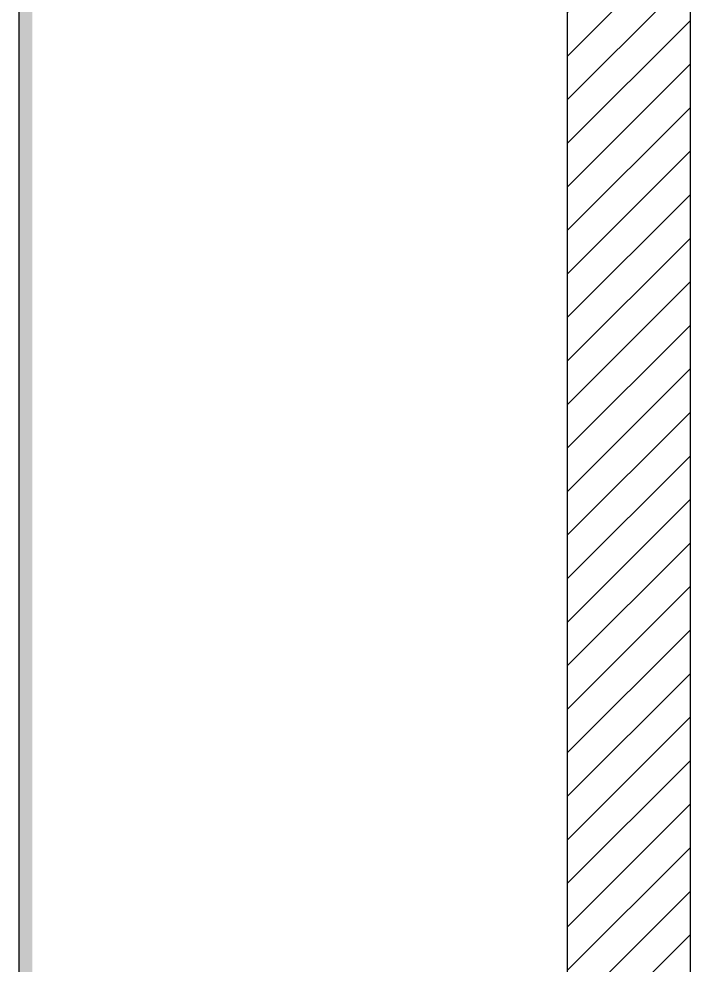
# Model space of a CAD drawing. Header units: inches. Extents: x 93 to 730, y 75 to 542.
# Drawn here: x 93.15 to 122.56, y 207.99 to 248.97 of the extents above; entities that cross this region are included whole.
import ezdxf

# ---------------------------------------------------------------- set-up
doc = ezdxf.new("R2010")
doc.units = ezdxf.units.IN
doc.header["$MEASUREMENT"] = 0
for name, color, linetype in [('CUTLINE', 6, 'Continuous'), ('HATCH', 5, 'Continuous'), ('TITLEBLK', 8, 'Continuous')]:
    doc.layers.add(name, color=color, linetype=linetype)

# ---------------------------------------------------------------- blocks, each defined once
blk = doc.blocks.new('3')
at = {"layer": 'HATCH'}
h = blk.add_hatch(dxfattribs=at)
h.set_pattern_fill('ANSI31', color=256, scale=16, style=0)
h.set_pattern_definition([(45, (469.7415, -115.229), (-1.414214, 1.414214), [])])
h.paths.add_polyline_path([(34.67899, -225.22905), (42.67899, -225.22905), (42.67899, -5.22905), (34.67899, -5.22905)])
at = {"layer": 'CUTLINE'}
blk.add_lwpolyline([(34.67899, -225.22905), (42.67899, -225.22905), (42.67899, -5.22905), (34.67899, -5.22905)], close=True, dxfattribs=at)
blk.add_lwpolyline([(34.67899, -225.22905), (42.67899, -225.22905), (42.67899, -5.22905), (34.67899, -5.22905)], close=True, dxfattribs=at)

msp = doc.modelspace()

# ---------------------------------------------------------------- linework, layer by layer
at = {"linetype": 'Continuous'}
msp.add_lwpolyline([(93.14892, 74.68634), (468.30202, 74.68634), (468.30202, 340.68634), (93.14892, 340.68634)], close=True, dxfattribs=at)
at = {"layer": 'TITLEBLK'}
msp.add_trace([(93.7226, 340.11266, -1.5298), (93.14892, 340.68634, -1.5298), (93.7226, 75.24955, -1.5298), (93.14892, 74.68634, -1.5298)], dxfattribs=at)

# ---------------------------------------------------------------- block references
at = {"xscale": 0.6666666666, "yscale": 0.6666666666, "zscale": 0.6666666666}
msp.add_blockref('3', (93.77352, 332.45766), dxfattribs=at)

doc.saveas('drawing.dxf')
